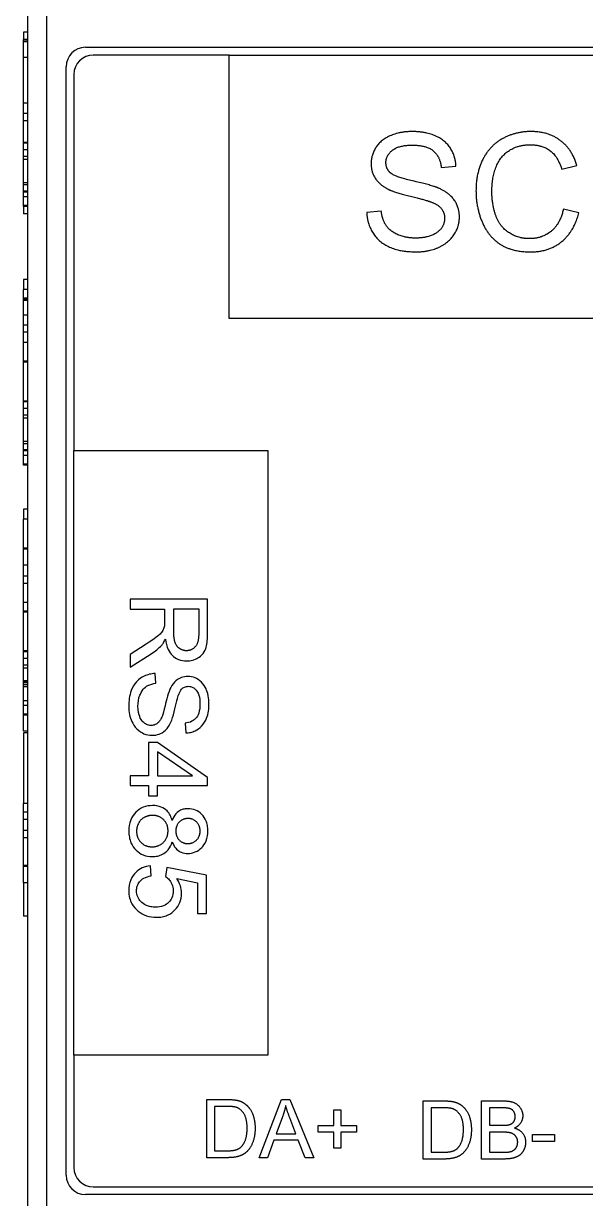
# Model space of a CAD drawing. Header units: millimetres. Extents: x -684 to 5961, y -1281 to 2539.
# Drawn here: x 2150.65 to 2162.24, y -318.08 to -293.83 of the extents above; entities that cross this region are included whole.
import ezdxf

# ---------------------------------------------------------------- set-up
doc = ezdxf.new("R2010")
doc.units = ezdxf.units.MM
doc.header["$LTSCALE"] = 5
doc.header["$MEASUREMENT"] = 0
doc.layers.add('圖框', color=7, linetype='CONTINUOUS')

msp = doc.modelspace()

# ---------------------------------------------------------------- linework, layer by layer
at = {"layer": '圖框'}
for p, q in [((2150.726, -281.433), (2150.726, -321.759)), ((2151.126, -321.759), (2151.126, -281.433)), ((2150.646, -294.008), (2150.646, -294.158)), ((2150.726, -294.008), (2150.646, -294.008)), ((2150.726, -294.158), (2150.646, -294.158)), ((2150.646, -294.208), (2150.646, -294.174)), ((2150.726, -294.174), (2150.646, -294.174)), ((2150.646, -294.532), (2150.646, -294.208)), ((2150.726, -294.208), (2150.646, -294.208)), ((2151.926, -294.319), (2183.926, -294.319)), ((2150.646, -295.475), (2150.646, -294.532)), ((2150.726, -294.532), (2150.646, -294.532)), ((2154.886, -294.479), (2152.086, -294.479)), ((2154.886, -299.919), (2154.886, -294.479)), ((2154.886, -294.479), (2180.486, -294.479)), ((2151.526, -317.599), (2151.526, -294.719)), ((2151.686, -294.879), (2151.686, -302.639)), ((2150.726, -295.475), (2150.646, -295.475)), ((2150.726, -295.685), (2150.646, -295.685)), ((2150.646, -296.283), (2150.646, -295.835)), ((2150.726, -295.835), (2150.646, -295.835)), ((2150.726, -296.283), (2150.646, -296.283)), ((2150.646, -296.436), (2150.646, -296.299)), ((2150.726, -296.299), (2150.646, -296.299)), ((2150.726, -296.436), (2150.646, -296.436)), ((2150.646, -296.636), (2150.646, -296.572)), ((2150.726, -296.572), (2150.646, -296.572)), ((2150.726, -296.636), (2150.646, -296.636)), ((2159.265, -296.799), (2159.569, -296.775)), ((2161.751, -296.832), (2162.064, -296.757)), ((2150.726, -297.119), (2150.646, -297.119)), ((2150.726, -297.161), (2150.646, -297.161)), ((2150.646, -297.306), (2150.646, -297.285)), ((2150.726, -297.285), (2150.646, -297.285)), ((2150.726, -297.306), (2150.646, -297.306)), ((2150.646, -297.585), (2150.646, -297.406)), ((2150.726, -297.406), (2150.646, -297.406)), ((2150.726, -297.585), (2150.646, -297.585)), ((2150.646, -297.605), (2150.646, -297.755)), ((2150.726, -297.605), (2150.646, -297.605)), ((2150.726, -297.755), (2150.646, -297.755)), ((2158.028, -297.703), (2157.728, -297.728)), ((2162.104, -297.737), (2161.786, -297.657)), ((2150.646, -299.111), (2150.646, -299.316)), ((2150.726, -299.111), (2150.646, -299.111)), ((2150.726, -299.316), (2150.646, -299.316)), ((2150.646, -299.498), (2150.646, -299.316)), ((2150.726, -299.498), (2150.646, -299.498)), ((2150.646, -299.519), (2150.646, -299.513)), ((2150.726, -299.513), (2150.646, -299.513)), ((2150.646, -299.547), (2150.646, -299.519)), ((2150.726, -299.519), (2150.646, -299.519)), ((2150.646, -299.851), (2150.646, -299.547)), ((2150.726, -299.547), (2150.646, -299.547)), ((2150.726, -299.851), (2150.646, -299.851)), ((2180.486, -299.919), (2154.886, -299.919)), ((2150.726, -300.056), (2150.646, -300.056)), ((2150.646, -300.411), (2150.646, -300.201)), ((2150.726, -300.201), (2150.646, -300.201)), ((2150.726, -300.411), (2150.646, -300.411)), ((2150.726, -300.799), (2150.646, -300.799)), ((2150.646, -301.622), (2150.646, -300.82)), ((2150.726, -300.82), (2150.646, -300.82)), ((2150.726, -301.622), (2150.646, -301.622)), ((2150.646, -301.776), (2150.646, -301.638)), ((2150.726, -301.638), (2150.646, -301.638)), ((2150.726, -301.776), (2150.646, -301.776)), ((2150.646, -301.976), (2150.646, -301.911)), ((2150.726, -301.911), (2150.646, -301.911)), ((2150.726, -301.976), (2150.646, -301.976)), ((2150.726, -302.458), (2150.646, -302.458)), ((2150.726, -302.5), (2150.646, -302.5)), ((2150.646, -302.645), (2150.646, -302.624)), ((2150.726, -302.624), (2150.646, -302.624)), ((2150.726, -302.645), (2150.646, -302.645)), ((2151.686, -302.639), (2155.686, -302.639)), ((2151.686, -315.119), (2151.686, -302.639)), ((2155.686, -302.639), (2155.686, -315.119)), ((2150.646, -302.924), (2150.646, -302.745)), ((2150.726, -302.745), (2150.646, -302.745)), ((2150.726, -302.924), (2150.646, -302.924)), ((2150.726, -302.944), (2150.646, -302.944)), ((2150.646, -303.854), (2150.646, -304.059)), ((2150.726, -303.854), (2150.646, -303.854)), ((2150.726, -304.059), (2150.646, -304.059)), ((2150.646, -304.654), (2150.646, -304.059)), ((2150.726, -304.654), (2150.646, -304.654)), ((2150.646, -304.676), (2150.646, -304.67)), ((2150.726, -304.67), (2150.646, -304.67)), ((2150.646, -305.007), (2150.646, -304.676)), ((2150.726, -304.676), (2150.646, -304.676)), ((2150.726, -305.007), (2150.646, -305.007)), ((2150.726, -305.233), (2150.646, -305.233)), ((2150.646, -305.777), (2150.646, -305.386)), ((2150.726, -305.386), (2150.646, -305.386)), ((2150.646, -305.956), (2150.646, -305.777)), ((2150.726, -305.777), (2150.646, -305.777)), ((2152.845, -305.706), (2152.845, -305.918)), ((2154.445, -305.706), (2152.845, -305.706)), ((2154.445, -306.415), (2154.445, -305.706)), ((2150.726, -305.956), (2150.646, -305.956)), ((2150.646, -306.778), (2150.646, -305.976)), ((2150.726, -305.976), (2150.646, -305.976)), ((2152.845, -305.918), (2153.556, -305.918)), ((2153.556, -305.918), (2153.556, -306.163)), ((2154.268, -305.918), (2153.739, -305.918)), ((2153.739, -305.918), (2153.739, -306.373)), ((2154.268, -306.424), (2154.268, -305.918)), ((2153.178, -306.637), (2152.845, -306.85)), ((2150.726, -306.778), (2150.646, -306.778)), ((2150.726, -306.779), (2150.646, -306.779)), ((2150.646, -306.932), (2150.646, -306.795)), ((2150.726, -306.795), (2150.646, -306.795)), ((2150.726, -306.932), (2150.646, -306.932)), ((2152.845, -307.114), (2153.28, -306.837)), ((2152.845, -306.85), (2152.845, -307.114)), ((2150.646, -307.132), (2150.646, -307.068)), ((2150.726, -307.068), (2150.646, -307.068)), ((2150.726, -307.132), (2150.646, -307.132)), ((2153.377, -307.445), (2153.36, -307.245)), ((2150.646, -307.413), (2150.646, -307.393)), ((2150.726, -307.393), (2150.646, -307.393)), ((2150.726, -307.413), (2150.646, -307.413)), ((2150.726, -307.436), (2150.646, -307.436)), ((2150.726, -307.478), (2150.646, -307.478)), ((2150.726, -307.519), (2150.646, -307.519)), ((2150.726, -307.808), (2150.646, -307.808)), ((2150.646, -308.081), (2150.646, -307.902)), ((2150.726, -307.902), (2150.646, -307.902)), ((2150.726, -308.081), (2150.646, -308.081)), ((2150.646, -308.436), (2150.646, -308.101)), ((2150.726, -308.101), (2150.646, -308.101)), ((2150.726, -308.436), (2150.646, -308.436)), ((2153.979, -308.269), (2153.995, -308.471)), ((2150.646, -308.471), (2150.646, -309.927)), ((2150.726, -308.471), (2150.646, -308.471)), ((2153.228, -308.664), (2153.228, -309.358)), ((2153.409, -308.664), (2153.228, -308.664)), ((2154.445, -309.393), (2153.409, -308.664)), ((2154.13, -309.358), (2153.409, -308.857)), ((2153.409, -308.857), (2153.409, -309.358)), ((2152.845, -309.358), (2152.845, -309.554)), ((2153.228, -309.358), (2152.845, -309.358)), ((2153.409, -309.358), (2154.13, -309.358)), ((2154.445, -309.554), (2154.445, -309.393)), ((2152.845, -309.554), (2153.228, -309.554)), ((2153.228, -309.554), (2153.228, -309.77)), ((2153.409, -309.554), (2154.445, -309.554)), ((2153.409, -309.77), (2153.409, -309.554)), ((2153.228, -309.77), (2153.409, -309.77)), ((2150.646, -310.107), (2150.646, -309.927)), ((2150.726, -309.927), (2150.646, -309.927)), ((2150.646, -310.259), (2150.646, -310.107)), ((2150.726, -310.107), (2150.646, -310.107)), ((2150.726, -310.259), (2150.646, -310.259)), ((2150.726, -310.484), (2150.646, -310.484)), ((2150.646, -311.207), (2150.646, -310.637)), ((2150.726, -310.637), (2150.646, -310.637)), ((2150.726, -311.207), (2150.646, -311.207)), ((2150.646, -311.562), (2150.646, -311.227)), ((2150.726, -311.227), (2150.646, -311.227)), ((2153.282, -311.42), (2153.265, -311.214)), ((2153.602, -311.25), (2153.578, -311.434)), ((2154.424, -311.404), (2153.602, -311.25)), ((2150.646, -311.562), (2150.646, -312.252)), ((2150.726, -311.562), (2150.646, -311.562)), ((2153.807, -311.475), (2154.237, -311.562)), ((2154.237, -311.562), (2154.237, -312.2)), ((2154.424, -312.2), (2154.424, -311.404)), ((2150.726, -312.252), (2150.646, -312.252)), ((2154.237, -312.2), (2154.424, -312.2)), ((2151.686, -315.119), (2151.686, -317.439)), ((2155.686, -315.119), (2151.686, -315.119)), ((2154.431, -317.236), (2154.431, -316.036)), ((2154.431, -316.036), (2154.845, -316.036)), ((2154.843, -316.177), (2154.59, -316.177)), ((2154.59, -316.177), (2154.59, -317.094)), ((2155.511, -317.236), (2155.972, -316.036)), ((2155.972, -316.036), (2156.144, -316.036)), ((2156.144, -316.036), (2156.635, -317.236)), ((2158.895, -317.264), (2158.895, -316.064)), ((2158.895, -316.064), (2159.308, -316.064)), ((2159.306, -316.206), (2159.054, -316.206)), ((2159.054, -316.206), (2159.054, -317.123)), ((2160.099, -317.264), (2160.099, -316.064)), ((2160.099, -316.064), (2160.549, -316.064)), ((2160.498, -316.206), (2160.258, -316.206)), ((2160.258, -316.206), (2160.258, -316.568)), ((2155.99, -316.391), (2155.857, -316.744)), ((2156.265, -316.744), (2156.139, -316.411)), ((2157.052, -316.575), (2157.052, -316.249)), ((2157.052, -316.249), (2157.191, -316.249)), ((2157.191, -316.249), (2157.191, -316.575)), ((2156.725, -316.712), (2156.725, -316.575)), ((2156.725, -316.575), (2157.052, -316.575)), ((2157.052, -316.712), (2156.725, -316.712)), ((2157.052, -317.042), (2157.052, -316.712)), ((2157.191, -316.575), (2157.517, -316.575)), ((2157.517, -316.712), (2157.191, -316.712)), ((2157.191, -316.712), (2157.191, -317.042)), ((2157.517, -316.575), (2157.517, -316.712)), ((2160.258, -316.568), (2160.517, -316.568)), ((2160.535, -316.71), (2160.258, -316.71)), ((2160.258, -316.71), (2160.258, -317.123)), ((2155.811, -316.873), (2155.68, -317.236)), ((2156.315, -316.873), (2155.811, -316.873)), ((2155.857, -316.744), (2156.265, -316.744)), ((2156.454, -317.236), (2156.315, -316.873)), ((2161.147, -316.904), (2161.147, -316.756)), ((2161.147, -316.756), (2161.601, -316.756)), ((2161.601, -316.904), (2161.147, -316.904)), ((2161.601, -316.756), (2161.601, -316.904)), ((2154.59, -317.094), (2154.847, -317.094)), ((2157.191, -317.042), (2157.052, -317.042)), ((2159.054, -317.123), (2159.31, -317.123)), ((2160.258, -317.123), (2160.557, -317.123)), ((2154.865, -317.236), (2154.431, -317.236)), ((2155.68, -317.236), (2155.511, -317.236)), ((2156.635, -317.236), (2156.454, -317.236)), ((2159.328, -317.264), (2158.895, -317.264)), ((2160.556, -317.264), (2160.099, -317.264)), ((2152.086, -317.839), (2203.766, -317.839)), ((2203.926, -317.999), (2151.926, -317.999))]:
    msp.add_line(p, q, dxfattribs=at)
for centre, start, end in [((2151.926, -294.719), 90, 180), ((2152.086, -294.879), 90, 180), ((2152.086, -317.439), 180, 270), ((2151.926, -317.599), 180, 270)]:
    msp.add_arc(centre, 0.4, start, end, dxfattribs=at)
for points, knots in [([(2150.646, -294.174), (2150.646, -294.169), (2150.646, -294.165), (2150.646, -294.16), (2150.646, -294.159), (2150.646, -294.158)], [-0.01475641, -0.01475641, -0.01475641, -0.01475641, -0.0069555, -0.0069555, 0, 0, 0, 0]), ([(2150.646, -295.685), (2150.646, -295.661), (2150.646, -295.628), (2150.646, -295.563), (2150.646, -295.517), (2150.646, -295.475)], [-0.02575552, -0.02575552, -0.02575552, -0.02575552, -0.01610937, -0.01610937, 0, 0, 0, 0]), ([(2150.646, -295.835), (2150.646, -295.835), (2150.646, -295.834), (2150.646, -295.83), (2150.646, -295.827), (2150.646, -295.813), (2150.646, -295.799), (2150.646, -295.759), (2150.646, -295.723), (2150.646, -295.685)], [-0.03001596, -0.03001596, -0.03001596, -0.03001596, -0.02645705, -0.02645705, -0.02306979, -0.02306979, -0.015561, -0.015561, 0, 0, 0, 0]), ([(2150.646, -296.299), (2150.646, -296.294), (2150.646, -296.29), (2150.646, -296.285), (2150.646, -296.284), (2150.646, -296.283)], [-0.01475641, -0.01475641, -0.01475641, -0.01475641, -0.0069555, -0.0069555, 0, 0, 0, 0]), ([(2150.646, -296.572), (2150.646, -296.552), (2150.646, -296.531), (2150.646, -296.498), (2150.646, -296.484), (2150.646, -296.464), (2150.646, -296.456), (2150.646, -296.444), (2150.646, -296.44), (2150.646, -296.436)], [-0.02879067, -0.02879067, -0.02879067, -0.02879067, -0.01974369, -0.01974369, -0.01356803, -0.01356803, -0.00979992, -0.00979992, -0.00657352, -0.00657352, -0.00657352, -0.00657352]), ([(2150.646, -297.119), (2150.646, -297.066), (2150.646, -297.012), (2150.646, -296.915), (2150.646, -296.871), (2150.646, -296.775), (2150.646, -296.74), (2150.646, -296.692), (2150.646, -296.672), (2150.646, -296.643), (2150.646, -296.639), (2150.646, -296.636)], [-0.06138969, -0.06138969, -0.06138969, -0.06138969, -0.05025808, -0.05025808, -0.04073638, -0.04073638, -0.02822185, -0.02822185, -0.01465135, -0.01465135, 0, 0, 0, 0]), ([(2150.646, -297.161), (2150.646, -297.153), (2150.646, -297.145), (2150.646, -297.131), (2150.646, -297.125), (2150.646, -297.119)], [-0.005067663, -0.005067663, -0.005067663, -0.005067663, -0.002048014, -0.002048014, 0, 0, 0, 0]), ([(2150.646, -297.605), (2150.646, -297.604), (2150.646, -297.601), (2150.646, -297.591), (2150.646, -297.588), (2150.646, -297.585)], [-0.05278395, -0.05278395, -0.05278395, -0.05278395, -0.04373737, -0.04373737, -0.04119429, -0.04119429, -0.04119429, -0.04119429]), ([(2150.646, -299.513), (2150.646, -299.508), (2150.646, -299.504), (2150.646, -299.499), (2150.646, -299.498), (2150.646, -299.498)], [-0.01475641, -0.01475641, -0.01475641, -0.01475641, -0.0069555, -0.0069555, 0, 0, 0, 0]), ([(2150.646, -300.056), (2150.646, -300.027), (2150.646, -299.998), (2150.646, -299.945), (2150.646, -299.929), (2150.646, -299.895), (2150.646, -299.881), (2150.646, -299.857), (2150.646, -299.853), (2150.646, -299.851)], [-0.04011513, -0.04011513, -0.04011513, -0.04011513, -0.03407848, -0.03407848, -0.02812131, -0.02812131, -0.01881097, -0.01881097, 0, 0, 0, 0]), ([(2150.646, -300.201), (2150.646, -300.173), (2150.646, -300.141), (2150.646, -300.095), (2150.646, -300.073), (2150.646, -300.056)], [-0.0173246, -0.0173246, -0.0173246, -0.0173246, -0.00648976, -0.00648976, 0, 0, 0, 0]), ([(2150.646, -300.799), (2150.646, -300.763), (2150.646, -300.726), (2150.646, -300.596), (2150.646, -300.503), (2150.646, -300.411)], [-0.04923655, -0.04923655, -0.04923655, -0.04923655, -0.03458871, -0.03458871, 0, 0, 0, 0]), ([(2150.646, -300.82), (2150.646, -300.819), (2150.646, -300.817), (2150.646, -300.809), (2150.646, -300.804), (2150.646, -300.799)], [-0.09569168, -0.09569168, -0.09569168, -0.09569168, -0.06490551, -0.06490551, -0.04542619, -0.04542619, -0.04542619, -0.04542619]), ([(2150.646, -301.638), (2150.646, -301.633), (2150.646, -301.629), (2150.646, -301.624), (2150.646, -301.623), (2150.646, -301.622)], [-0.01475641, -0.01475641, -0.01475641, -0.01475641, -0.0069555, -0.0069555, 0, 0, 0, 0]), ([(2150.646, -301.911), (2150.646, -301.891), (2150.646, -301.87), (2150.646, -301.837), (2150.646, -301.823), (2150.646, -301.803), (2150.646, -301.796), (2150.646, -301.783), (2150.646, -301.779), (2150.646, -301.776)], [-0.02879067, -0.02879067, -0.02879067, -0.02879067, -0.01974369, -0.01974369, -0.01356803, -0.01356803, -0.00979992, -0.00979992, -0.00657352, -0.00657352, -0.00657352, -0.00657352]), ([(2150.646, -302.458), (2150.646, -302.405), (2150.646, -302.351), (2150.646, -302.254), (2150.646, -302.21), (2150.646, -302.115), (2150.646, -302.079), (2150.646, -302.031), (2150.646, -302.011), (2150.646, -301.982), (2150.646, -301.978), (2150.646, -301.976)], [-0.06138969, -0.06138969, -0.06138969, -0.06138969, -0.05025808, -0.05025808, -0.04073638, -0.04073638, -0.02822185, -0.02822185, -0.01465135, -0.01465135, 0, 0, 0, 0]), ([(2150.646, -302.5), (2150.646, -302.492), (2150.646, -302.484), (2150.646, -302.47), (2150.646, -302.464), (2150.646, -302.458)], [-0.005067663, -0.005067663, -0.005067663, -0.005067663, -0.002048014, -0.002048014, 0, 0, 0, 0]), ([(2150.646, -302.944), (2150.646, -302.943), (2150.646, -302.941), (2150.646, -302.93), (2150.646, -302.927), (2150.646, -302.924)], [-0.05278395, -0.05278395, -0.05278395, -0.05278395, -0.04373737, -0.04373737, -0.04119429, -0.04119429, -0.04119429, -0.04119429]), ([(2150.646, -304.67), (2150.646, -304.665), (2150.646, -304.661), (2150.646, -304.656), (2150.646, -304.655), (2150.646, -304.654)], [-0.01475641, -0.01475641, -0.01475641, -0.01475641, -0.0069555, -0.0069555, 0, 0, 0, 0]), ([(2150.646, -305.233), (2150.646, -305.201), (2150.646, -305.17), (2150.646, -305.109), (2150.646, -305.091), (2150.646, -305.051), (2150.646, -305.035), (2150.646, -305.014), (2150.646, -305.01), (2150.646, -305.007)], [-0.02885616, -0.02885616, -0.02885616, -0.02885616, -0.02509201, -0.02509201, -0.02107395, -0.02107395, -0.01295694, -0.01295694, 0, 0, 0, 0]), ([(2150.646, -305.386), (2150.646, -305.356), (2150.646, -305.323), (2150.646, -305.275), (2150.646, -305.251), (2150.646, -305.233)], [-0.01829391, -0.01829391, -0.01829391, -0.01829391, -0.00692608, -0.00692608, 0, 0, 0, 0]), ([(2150.646, -305.976), (2150.646, -305.975), (2150.646, -305.972), (2150.646, -305.961), (2150.646, -305.958), (2150.646, -305.956)], [-0.0373838, -0.0373838, -0.0373838, -0.0373838, -0.02693894, -0.02693894, -0.0245524, -0.0245524, -0.0245524, -0.0245524]), ([(2153.549, -306.281), (2153.542, -306.307), (2153.532, -306.331), (2153.503, -306.384), (2153.485, -306.406), (2153.428, -306.464), (2153.361, -306.519), (2153.178, -306.637)], [-0.1699929, -0.1699929, -0.1699929, -0.1699929, -0.1320455, -0.1320455, -0.0816712, -0.0816712, 0, 0, 0, 0]), ([(2153.556, -306.163), (2153.556, -306.186), (2153.556, -306.211), (2153.553, -306.248), (2153.552, -306.266), (2153.549, -306.281)], [-0.01427794, -0.01427794, -0.01427794, -0.01427794, -0.00565959, -0.00565959, 0, 0, 0, 0]), ([(2154.009, -306.985), (2154.051, -306.985), (2154.092, -306.98), (2154.173, -306.958), (2154.211, -306.942), (2154.276, -306.902), (2154.316, -306.874), (2154.386, -306.785), (2154.404, -306.739), (2154.438, -306.619), (2154.445, -306.515), (2154.445, -306.415)], [-0.110073, -0.110073, -0.110073, -0.110073, -0.0903426, -0.0903426, -0.070916, -0.070916, -0.0544789, -0.0544789, -0.0374274, -0.0374274, 0, 0, 0, 0]), ([(2153.28, -306.837), (2153.321, -306.811), (2153.361, -306.783), (2153.432, -306.724), (2153.464, -306.694), (2153.494, -306.662)], [-0.0345865, -0.0345865, -0.0345865, -0.0345865, -0.01646863, -0.01646863, 0, 0, 0, 0]), ([(2153.494, -306.662), (2153.508, -306.645), (2153.522, -306.627), (2153.548, -306.585), (2153.561, -306.56), (2153.573, -306.535)], [-0.01846797, -0.01846797, -0.01846797, -0.01846797, -0.01028737, -0.01028737, 0, 0, 0, 0]), ([(2153.573, -306.535), (2153.583, -306.608), (2153.601, -306.683), (2153.654, -306.795), (2153.682, -306.836), (2153.74, -306.893), (2153.781, -306.928), (2153.895, -306.976), (2153.951, -306.985), (2154.009, -306.985)], [-0.1428551, -0.1428551, -0.1428551, -0.1428551, -0.085047, -0.085047, -0.0465023, -0.0465023, -0.0214653, -0.0214653, 0, 0, 0, 0]), ([(2150.646, -306.795), (2150.646, -306.79), (2150.646, -306.786), (2150.646, -306.781), (2150.646, -306.78), (2150.646, -306.779)], [-0.01475641, -0.01475641, -0.01475641, -0.01475641, -0.0069555, -0.0069555, 0, 0, 0, 0]), ([(2150.646, -307.068), (2150.646, -307.048), (2150.646, -307.027), (2150.646, -306.994), (2150.646, -306.979), (2150.646, -306.96), (2150.646, -306.952), (2150.646, -306.94), (2150.646, -306.936), (2150.646, -306.932)], [-0.02879067, -0.02879067, -0.02879067, -0.02879067, -0.01974369, -0.01974369, -0.01356803, -0.01356803, -0.00979992, -0.00979992, -0.00657352, -0.00657352, -0.00657352, -0.00657352]), ([(2150.646, -307.393), (2150.646, -307.353), (2150.646, -307.312), (2150.646, -307.249), (2150.646, -307.228), (2150.646, -307.183), (2150.646, -307.166), (2150.646, -307.139), (2150.646, -307.135), (2150.646, -307.132)], [-0.04219935, -0.04219935, -0.04219935, -0.04219935, -0.03344935, -0.03344935, -0.02705613, -0.02705613, -0.01757714, -0.01757714, 0, 0, 0, 0]), ([(2153.36, -307.245), (2153.32, -307.246), (2153.281, -307.251), (2153.205, -307.269), (2153.169, -307.281), (2153.088, -307.32), (2153.031, -307.355), (2152.929, -307.466), (2152.893, -307.528), (2152.83, -307.7), (2152.818, -307.817), (2152.818, -307.928)], [-0.1423674, -0.1423674, -0.1423674, -0.1423674, -0.1195844, -0.1195844, -0.0976049, -0.0976049, -0.0685264, -0.0685264, -0.0413816, -0.0413816, 0, 0, 0, 0]), ([(2150.646, -307.478), (2150.646, -307.472), (2150.646, -307.466), (2150.646, -307.452), (2150.646, -307.444), (2150.646, -307.436)], [-0.008072971, -0.008072971, -0.008072971, -0.008072971, -0.003843937, -0.003843937, 0, 0, 0, 0]), ([(2150.646, -307.519), (2150.646, -307.511), (2150.646, -307.501), (2150.646, -307.487), (2150.646, -307.481), (2150.646, -307.478)], [-0.009376737, -0.009376737, -0.009376737, -0.009376737, -0.00339234, -0.00339234, 0, 0, 0, 0]), ([(2153.007, -307.918), (2153.007, -307.841), (2153.019, -307.765), (2153.057, -307.666), (2153.079, -307.614), (2153.144, -307.535), (2153.175, -307.511), (2153.263, -307.466), (2153.32, -307.452), (2153.377, -307.445)], [-0.1207244, -0.1207244, -0.1207244, -0.1207244, -0.0599727, -0.0599727, -0.0371299, -0.0371299, -0.0214066, -0.0214066, 0, 0, 0, 0]), ([(2154.032, -307.304), (2153.988, -307.304), (2153.945, -307.311), (2153.87, -307.338), (2153.83, -307.358), (2153.746, -307.43), (2153.711, -307.479), (2153.684, -307.531)], [-0.065441, -0.065441, -0.065441, -0.065441, -0.04152799, -0.04152799, -0.02220708, -0.02220708, 0, 0, 0, 0]), ([(2154.473, -307.869), (2154.473, -307.814), (2154.468, -307.759), (2154.445, -307.639), (2154.426, -307.59), (2154.389, -307.509), (2154.36, -307.464), (2154.275, -307.378), (2154.225, -307.351), (2154.138, -307.315), (2154.086, -307.304), (2154.032, -307.304)], [-0.06218248, -0.06218248, -0.06218248, -0.06218248, -0.05573517, -0.05573517, -0.0478216, -0.0478216, -0.03541083, -0.03541083, -0.02026342, -0.02026342, 0, 0, 0, 0]), ([(2150.646, -307.808), (2150.646, -307.782), (2150.646, -307.756), (2150.646, -307.701), (2150.646, -307.681), (2150.646, -307.644), (2150.646, -307.625), (2150.646, -307.594), (2150.646, -307.57), (2150.646, -307.519)], [-0.2011873, -0.2011873, -0.2011873, -0.2011873, -0.1675402, -0.1675402, -0.1283039, -0.1283039, -0.0614589, -0.0614589, 0, 0, 0, 0]), ([(2153.684, -307.531), (2153.635, -307.623), (2153.596, -307.794), (2153.544, -308.003), (2153.521, -308.087), (2153.505, -308.128)], [-0.036386, -0.036386, -0.036386, -0.036386, -0.01650645, -0.01650645, 0, 0, 0, 0]), ([(2153.688, -308.247), (2153.735, -308.143), (2153.778, -307.935), (2153.827, -307.741), (2153.85, -307.666), (2153.884, -307.598), (2153.893, -307.582), (2153.904, -307.57)], [-0.06008308, -0.06008308, -0.06008308, -0.06008308, -0.02494585, -0.02494585, -0.00595776, -0.00595776, 0, 0, 0, 0]), ([(2153.904, -307.57), (2153.913, -307.56), (2153.923, -307.55), (2153.946, -307.534), (2153.957, -307.528), (2153.994, -307.512), (2154.02, -307.508), (2154.046, -307.508)], [-0.0202065, -0.0202065, -0.0202065, -0.0202065, -0.01494499, -0.01494499, -0.00986777, -0.00986777, 0, 0, 0, 0]), ([(2154.046, -307.508), (2154.062, -307.508), (2154.078, -307.51), (2154.108, -307.517), (2154.123, -307.522), (2154.165, -307.544), (2154.189, -307.565), (2154.225, -307.607), (2154.246, -307.635), (2154.281, -307.747), (2154.287, -307.815), (2154.287, -307.878)], [-0.1004927, -0.1004927, -0.1004927, -0.1004927, -0.0863041, -0.0863041, -0.072351, -0.072351, -0.0437084, -0.0437084, -0.023361, -0.023361, 0, 0, 0, 0]), ([(2152.818, -307.928), (2152.818, -307.982), (2152.823, -308.036), (2152.844, -308.14), (2152.859, -308.188), (2152.902, -308.281), (2152.934, -308.337), (2153.037, -308.44), (2153.092, -308.469), (2153.185, -308.508), (2153.24, -308.519), (2153.298, -308.519)], [-0.08392399, -0.08392399, -0.08392399, -0.08392399, -0.06784683, -0.06784683, -0.05271779, -0.05271779, -0.03763723, -0.03763723, -0.02151979, -0.02151979, 0, 0, 0, 0]), ([(2153.279, -308.315), (2153.262, -308.315), (2153.245, -308.314), (2153.212, -308.306), (2153.197, -308.301), (2153.16, -308.283), (2153.133, -308.267), (2153.079, -308.209), (2153.059, -308.172), (2153.025, -308.086), (2153.007, -308.017), (2153.007, -307.918)], [-0.1348103, -0.1348103, -0.1348103, -0.1348103, -0.1149017, -0.1149017, -0.0951254, -0.0951254, -0.0671717, -0.0671717, -0.0371384, -0.0371384, 0, 0, 0, 0]), ([(2154.287, -307.878), (2154.287, -307.938), (2154.28, -308.002), (2154.244, -308.111), (2154.223, -308.142), (2154.183, -308.189), (2154.155, -308.212), (2154.078, -308.252), (2154.029, -308.264), (2153.979, -308.269)], [-0.05189234, -0.05189234, -0.05189234, -0.05189234, -0.04160037, -0.04160037, -0.03257209, -0.03257209, -0.01860069, -0.01860069, 0, 0, 0, 0]), ([(2153.995, -308.471), (2154.029, -308.47), (2154.062, -308.466), (2154.126, -308.451), (2154.156, -308.441), (2154.235, -308.404), (2154.281, -308.372), (2154.372, -308.277), (2154.403, -308.217), (2154.459, -308.072), (2154.473, -307.97), (2154.473, -307.869)], [-0.09384722, -0.09384722, -0.09384722, -0.09384722, -0.0839855, -0.0839855, -0.07443526, -0.07443526, -0.05838334, -0.05838334, -0.03798117, -0.03798117, 0, 0, 0, 0]), ([(2150.646, -308.101), (2150.646, -308.1), (2150.646, -308.099), (2150.646, -308.091), (2150.646, -308.086), (2150.646, -308.081)], [-0.1517437, -0.1517437, -0.1517437, -0.1517437, -0.11471051, -0.11471051, -0.08787949, -0.08787949, -0.08787949, -0.08787949]), ([(2153.505, -308.128), (2153.495, -308.153), (2153.484, -308.178), (2153.459, -308.22), (2153.446, -308.239), (2153.408, -308.278), (2153.385, -308.291), (2153.337, -308.31), (2153.309, -308.315), (2153.279, -308.315)], [-0.03209159, -0.03209159, -0.03209159, -0.03209159, -0.0251106, -0.0251106, -0.01928468, -0.01928468, -0.0110005, -0.0110005, 0, 0, 0, 0]), ([(2153.298, -308.519), (2153.349, -308.519), (2153.399, -308.511), (2153.481, -308.48), (2153.527, -308.457), (2153.623, -308.366), (2153.66, -308.308), (2153.688, -308.247)], [-0.08444594, -0.08444594, -0.08444594, -0.08444594, -0.04958789, -0.04958789, -0.02508063, -0.02508063, 0, 0, 0, 0]), ([(2153.309, -309.969), (2153.242, -309.969), (2153.177, -309.98), (2153.058, -310.029), (2153.008, -310.064), (2152.931, -310.141), (2152.89, -310.192), (2152.83, -310.339), (2152.818, -310.417), (2152.818, -310.496)], [-0.1446951, -0.1446951, -0.1446951, -0.1446951, -0.1009666, -0.1009666, -0.0597373, -0.0597373, -0.0294006, -0.0294006, 0, 0, 0, 0]), ([(2153.713, -310.275), (2153.704, -310.237), (2153.69, -310.201), (2153.654, -310.135), (2153.633, -310.106), (2153.579, -310.052), (2153.54, -310.023), (2153.43, -309.978), (2153.369, -309.969), (2153.309, -309.969)], [-0.08478191, -0.08478191, -0.08478191, -0.08478191, -0.06380567, -0.06380567, -0.04433706, -0.04433706, -0.0228373, -0.0228373, 0, 0, 0, 0]), ([(2154.039, -310.034), (2154.012, -310.034), (2153.985, -310.036), (2153.933, -310.047), (2153.909, -310.055), (2153.858, -310.08), (2153.825, -310.101), (2153.757, -310.177), (2153.732, -310.225), (2153.713, -310.275)], [-0.06972324, -0.06972324, -0.06972324, -0.06972324, -0.05356298, -0.05356298, -0.0383685, -0.0383685, -0.01984789, -0.01984789, 0, 0, 0, 0]), ([(2154.451, -310.492), (2154.451, -310.454), (2154.448, -310.416), (2154.435, -310.345), (2154.425, -310.311), (2154.394, -310.239), (2154.366, -310.191), (2154.282, -310.11), (2154.242, -310.082), (2154.146, -310.043), (2154.093, -310.034), (2154.039, -310.034)], [-0.1056203, -0.1056203, -0.1056203, -0.1056203, -0.0839814, -0.0839814, -0.0641261, -0.0641261, -0.0388947, -0.0388947, -0.020278, -0.020278, 0, 0, 0, 0]), ([(2150.646, -310.484), (2150.646, -310.452), (2150.646, -310.421), (2150.646, -310.36), (2150.646, -310.342), (2150.646, -310.302), (2150.646, -310.287), (2150.646, -310.265), (2150.646, -310.261), (2150.646, -310.259)], [-0.02885616, -0.02885616, -0.02885616, -0.02885616, -0.02509201, -0.02509201, -0.02107395, -0.02107395, -0.01295694, -0.01295694, 0, 0, 0, 0]), ([(2150.646, -310.637), (2150.646, -310.608), (2150.646, -310.574), (2150.646, -310.526), (2150.646, -310.502), (2150.646, -310.484)], [-0.01829391, -0.01829391, -0.01829391, -0.01829391, -0.00692608, -0.00692608, 0, 0, 0, 0]), ([(2152.818, -310.496), (2152.818, -310.538), (2152.822, -310.581), (2152.837, -310.662), (2152.848, -310.699), (2152.889, -310.795), (2152.925, -310.846), (2153.014, -310.932), (2153.062, -310.965), (2153.175, -311.012), (2153.238, -311.023), (2153.302, -311.023)], [-0.1012469, -0.1012469, -0.1012469, -0.1012469, -0.0852471, -0.0852471, -0.0704867, -0.0704867, -0.0461454, -0.0461454, -0.0241114, -0.0241114, 0, 0, 0, 0]), ([(2154.034, -310.957), (2154.088, -310.957), (2154.141, -310.948), (2154.241, -310.906), (2154.284, -310.875), (2154.351, -310.809), (2154.388, -310.764), (2154.441, -310.632), (2154.451, -310.562), (2154.451, -310.492)], [-0.1265609, -0.1265609, -0.1265609, -0.1265609, -0.0899528, -0.0899528, -0.0533505, -0.0533505, -0.0262792, -0.0262792, 0, 0, 0, 0]), ([(2153.302, -311.023), (2153.34, -311.023), (2153.377, -311.019), (2153.448, -311.003), (2153.481, -310.991), (2153.551, -310.954), (2153.592, -310.924), (2153.667, -310.834), (2153.695, -310.779), (2153.713, -310.72)], [-0.07938179, -0.07938179, -0.07938179, -0.07938179, -0.06121279, -0.06121279, -0.04414604, -0.04414604, -0.02299251, -0.02299251, 0, 0, 0, 0]), ([(2153.713, -310.72), (2153.724, -310.748), (2153.737, -310.776), (2153.767, -310.824), (2153.783, -310.846), (2153.839, -310.903), (2153.876, -310.921), (2153.944, -310.949), (2153.988, -310.957), (2154.034, -310.957)], [-0.03867587, -0.03867587, -0.03867587, -0.03867587, -0.03277683, -0.03277683, -0.02745294, -0.02745294, -0.017121, -0.017121, 0, 0, 0, 0]), ([(2150.646, -311.227), (2150.646, -311.226), (2150.646, -311.225), (2150.646, -311.216), (2150.646, -311.212), (2150.646, -311.207)], [-0.11241521, -0.11241521, -0.11241521, -0.11241521, -0.09520949, -0.09520949, -0.08507152, -0.08507152, -0.08507152, -0.08507152]), ([(2153.265, -311.214), (2153.206, -311.22), (2153.149, -311.233), (2153.045, -311.28), (2153, -311.311), (2152.93, -311.381), (2152.889, -311.43), (2152.83, -311.576), (2152.818, -311.652), (2152.818, -311.729)], [-0.1388867, -0.1388867, -0.1388867, -0.1388867, -0.0978389, -0.0978389, -0.0589204, -0.0589204, -0.0287339, -0.0287339, 0, 0, 0, 0]), ([(2152.979, -311.728), (2152.979, -311.694), (2152.984, -311.661), (2153.004, -311.599), (2153.019, -311.571), (2153.067, -311.509), (2153.098, -311.486), (2153.173, -311.444), (2153.228, -311.429), (2153.282, -311.42)], [-0.04940578, -0.04940578, -0.04940578, -0.04940578, -0.04073303, -0.04073303, -0.03236477, -0.03236477, -0.02049862, -0.02049862, 0, 0, 0, 0]), ([(2153.578, -311.434), (2153.607, -311.452), (2153.632, -311.474), (2153.67, -311.519), (2153.692, -311.55), (2153.726, -311.633), (2153.734, -311.678), (2153.734, -311.725)], [-0.05553641, -0.05553641, -0.05553641, -0.05553641, -0.03374381, -0.03374381, -0.01755842, -0.01755842, 0, 0, 0, 0]), ([(2153.907, -311.778), (2153.907, -311.725), (2153.899, -311.673), (2153.865, -311.57), (2153.839, -311.521), (2153.807, -311.475)], [-0.04070739, -0.04070739, -0.04070739, -0.04070739, -0.02084609, -0.02084609, 0, 0, 0, 0]), ([(2152.818, -311.729), (2152.818, -311.777), (2152.823, -311.825), (2152.845, -311.916), (2152.861, -311.958), (2152.915, -312.057), (2152.959, -312.106), (2153.012, -312.148)], [-0.06034523, -0.06034523, -0.06034523, -0.06034523, -0.04220532, -0.04220532, -0.02530097, -0.02530097, 0, 0, 0, 0]), ([(2153.371, -312.067), (2153.337, -312.067), (2153.304, -312.064), (2153.241, -312.052), (2153.212, -312.044), (2153.128, -312.008), (2153.092, -311.976), (2153.041, -311.923), (2153.019, -311.89), (2152.987, -311.813), (2152.979, -311.771), (2152.979, -311.728)], [-0.05761031, -0.05761031, -0.05761031, -0.05761031, -0.05053719, -0.05053719, -0.04407483, -0.04407483, -0.03127154, -0.03127154, -0.01625751, -0.01625751, 0, 0, 0, 0]), ([(2153.734, -311.725), (2153.734, -311.775), (2153.726, -311.825), (2153.691, -311.909), (2153.668, -311.942), (2153.617, -311.991), (2153.584, -312.018), (2153.482, -312.059), (2153.426, -312.067), (2153.371, -312.067)], [-0.1029437, -0.1029437, -0.1029437, -0.1029437, -0.0689696, -0.0689696, -0.0410716, -0.0410716, -0.0208602, -0.0208602, 0, 0, 0, 0]), ([(2153.389, -312.275), (2153.429, -312.275), (2153.468, -312.272), (2153.544, -312.257), (2153.579, -312.247), (2153.684, -312.202), (2153.734, -312.16), (2153.813, -312.079), (2153.847, -312.029), (2153.896, -311.91), (2153.907, -311.845), (2153.907, -311.778)], [-0.08728226, -0.08728226, -0.08728226, -0.08728226, -0.07715558, -0.07715558, -0.0676886, -0.0676886, -0.04819048, -0.04819048, -0.02520955, -0.02520955, 0, 0, 0, 0]), ([(2153.012, -312.148), (2153.064, -312.19), (2153.122, -312.222), (2153.251, -312.266), (2153.32, -312.275), (2153.389, -312.275)], [-0.05110462, -0.05110462, -0.05110462, -0.05110462, -0.02599581, -0.02599581, 0, 0, 0, 0])]:
    msp.add_open_spline(points, degree=3, knots=knots, dxfattribs=at)
for points, degree in [([(2158.665, -296.058), (2158.422, -296.058), (2158.025, -296.223), (2157.818, -296.537), (2157.818, -296.72)], 2), ([(2159.569, -296.775), (2159.561, -296.565), (2159.34, -296.23), (2158.932, -296.058), (2158.665, -296.058)], 2), ([(2161.116, -296.058), (2160.798, -296.058), (2160.269, -296.347), (2159.982, -296.907), (2159.982, -297.282)], 2), ([(2162.064, -296.757), (2161.967, -296.426), (2161.477, -296.058), (2161.116, -296.058)], 2), ([(2158.124, -296.698), (2158.124, -296.55), (2158.389, -296.338), (2158.678, -296.338)], 2), ([(2158.678, -296.338), (2158.956, -296.338), (2159.241, -296.57), (2159.265, -296.799)], 2), ([(2160.31, -297.28), (2160.31, -297.042), (2160.46, -296.596), (2160.833, -296.331), (2161.109, -296.331)], 2), ([(2161.109, -296.331), (2161.35, -296.331), (2161.667, -296.57), (2161.751, -296.832)], 2), ([(2157.818, -296.72), (2157.818, -296.885), (2157.986, -297.152), (2158.158, -297.242)], 2), ([(2158.217, -296.912), (2158.124, -296.828), (2158.124, -296.698)], 2), ([(2159.232, -297.236), (2159.088, -297.17), (2158.31, -296.995), (2158.217, -296.912)], 2), ([(2150.646, -297.285), (2150.646, -297.245), (2150.646, -297.202), (2150.646, -297.161)], 3), ([(2150.646, -297.406), (2150.646, -297.374), (2150.646, -297.34), (2150.646, -297.306)], 3), ([(2158.158, -297.242), (2158.292, -297.313), (2158.956, -297.472), (2159.053, -297.511)], 2), ([(2159.64, -297.822), (2159.64, -297.63), (2159.441, -297.333), (2159.232, -297.236)], 2), ([(2159.982, -297.282), (2159.982, -297.626), (2160.236, -298.224), (2160.723, -298.541), (2161.111, -298.541)], 2), ([(2161.083, -298.268), (2160.864, -298.268), (2160.489, -298.043), (2160.31, -297.586), (2160.31, -297.28)], 2), ([(2159.053, -297.511), (2159.205, -297.567), (2159.335, -297.736), (2159.335, -297.849)], 2), ([(2157.728, -297.728), (2157.736, -297.97), (2157.986, -298.35), (2158.425, -298.541), (2158.753, -298.541)], 2), ([(2158.738, -298.257), (2158.533, -298.257), (2158.206, -298.114), (2158.05, -297.884), (2158.028, -297.703)], 2), ([(2161.786, -297.657), (2161.72, -297.961), (2161.35, -298.268), (2161.083, -298.268)], 2), ([(2161.111, -298.541), (2161.486, -298.541), (2162.003, -298.129), (2162.104, -297.737)], 2), ([(2159.335, -297.849), (2159.335, -297.961), (2159.199, -298.149), (2158.919, -298.257), (2158.738, -298.257)], 2), ([(2158.753, -298.541), (2159.009, -298.541), (2159.421, -298.352), (2159.64, -298.014), (2159.64, -297.822)], 2), ([(2150.646, -302.624), (2150.646, -302.584), (2150.646, -302.541), (2150.646, -302.5)], 3), ([(2150.646, -302.745), (2150.646, -302.713), (2150.646, -302.679), (2150.646, -302.645)], 3), ([(2153.739, -306.373), (2153.739, -306.518), (2153.799, -306.681), (2153.932, -306.767), (2154.009, -306.767)], 2), ([(2154.009, -306.767), (2154.122, -306.767), (2154.268, -306.602), (2154.268, -306.424)], 2), ([(2150.646, -306.779), (2150.646, -306.778), (2150.646, -306.778), (2150.646, -306.778)], 3), ([(2150.646, -307.436), (2150.646, -307.429), (2150.646, -307.421), (2150.646, -307.413)], 3), ([(2150.646, -307.902), (2150.646, -307.872), (2150.646, -307.84), (2150.646, -307.808)], 3), ([(2153.307, -310.171), (2153.223, -310.171), (2153.066, -310.251), (2152.979, -310.407), (2152.979, -310.497)], 2), ([(2153.628, -310.491), (2153.628, -310.352), (2153.445, -310.171), (2153.307, -310.171)], 2), ([(2154.046, -310.236), (2153.933, -310.236), (2153.789, -310.381), (2153.789, -310.497)], 2), ([(2154.29, -310.496), (2154.29, -310.382), (2154.146, -310.236), (2154.046, -310.236)], 2), ([(2152.979, -310.497), (2152.979, -310.639), (2153.161, -310.82), (2153.3, -310.82)], 2), ([(2153.3, -310.82), (2153.443, -310.82), (2153.628, -310.632), (2153.628, -310.491)], 2), ([(2153.789, -310.497), (2153.789, -310.61), (2153.932, -310.754), (2154.035, -310.754)], 2), ([(2154.035, -310.754), (2154.143, -310.754), (2154.29, -310.607), (2154.29, -310.496)], 2), ([(2155.048, -316.202), (2154.984, -316.177), (2154.843, -316.177)], 2), ([(2154.845, -316.036), (2154.985, -316.036), (2155.059, -316.053)], 2), ([(2155.26, -316.626), (2155.26, -316.438), (2155.136, -316.236), (2155.048, -316.202)], 2), ([(2155.059, -316.053), (2155.162, -316.077), (2155.234, -316.139)], 2), ([(2155.234, -316.139), (2155.329, -316.219), (2155.424, -316.468), (2155.424, -316.629)], 2), ([(2156.055, -316.162), (2156.031, -316.277), (2155.99, -316.391)], 2), ([(2156.139, -316.411), (2156.082, -316.259), (2156.055, -316.162)], 2), ([(2159.511, -316.231), (2159.447, -316.206), (2159.306, -316.206)], 2), ([(2159.308, -316.064), (2159.448, -316.064), (2159.522, -316.082)], 2), ([(2159.522, -316.082), (2159.625, -316.106), (2159.698, -316.168)], 2), ([(2159.698, -316.168), (2159.793, -316.247), (2159.887, -316.497), (2159.887, -316.658)], 2), ([(2160.791, -316.39), (2160.791, -316.331), (2160.733, -316.24), (2160.627, -316.206), (2160.498, -316.206)], 2), ([(2160.549, -316.064), (2160.686, -316.064), (2160.853, -316.138), (2160.947, -316.289), (2160.947, -316.372)], 2), ([(2159.723, -316.655), (2159.723, -316.467), (2159.6, -316.265), (2159.511, -316.231)], 2), ([(2160.669, -316.555), (2160.729, -316.536), (2160.791, -316.453), (2160.791, -316.39)], 2), ([(2160.947, -316.372), (2160.947, -316.449), (2160.864, -316.584), (2160.779, -316.626)], 2), ([(2155.424, -316.629), (2155.424, -316.766), (2155.36, -316.977), (2155.26, -317.115), (2155.141, -317.194), (2154.974, -317.236), (2154.865, -317.236)], 2), ([(2155.14, -317.01), (2155.197, -316.953), (2155.26, -316.763), (2155.26, -316.626)], 2), ([(2159.887, -316.658), (2159.887, -316.794), (2159.823, -317.006), (2159.723, -317.144), (2159.604, -317.223), (2159.437, -317.264), (2159.328, -317.264)], 2), ([(2159.603, -317.039), (2159.66, -316.982), (2159.723, -316.792), (2159.723, -316.655)], 2), ([(2160.517, -316.568), (2160.623, -316.568), (2160.669, -316.555)], 2), ([(2160.842, -316.916), (2160.842, -316.849), (2160.771, -316.75), (2160.65, -316.71), (2160.535, -316.71)], 2), ([(2160.779, -316.626), (2160.888, -316.658), (2161.006, -316.812), (2161.006, -316.917)], 2), ([(2161.006, -316.917), (2161.006, -317.001), (2160.934, -317.146), (2160.83, -317.224), (2160.672, -317.264), (2160.556, -317.264)], 2), ([(2160.665, -317.117), (2160.72, -317.107), (2160.794, -317.061), (2160.842, -316.974), (2160.842, -316.916)], 2), ([(2154.847, -317.094), (2154.965, -317.094), (2155.101, -317.05), (2155.14, -317.01)], 2), ([(2159.31, -317.123), (2159.429, -317.123), (2159.564, -317.079), (2159.603, -317.039)], 2), ([(2160.557, -317.123), (2160.634, -317.123), (2160.665, -317.117)], 2)]:
    msp.add_open_spline(points, degree=degree, dxfattribs=at)

doc.saveas('drawing.dxf')
